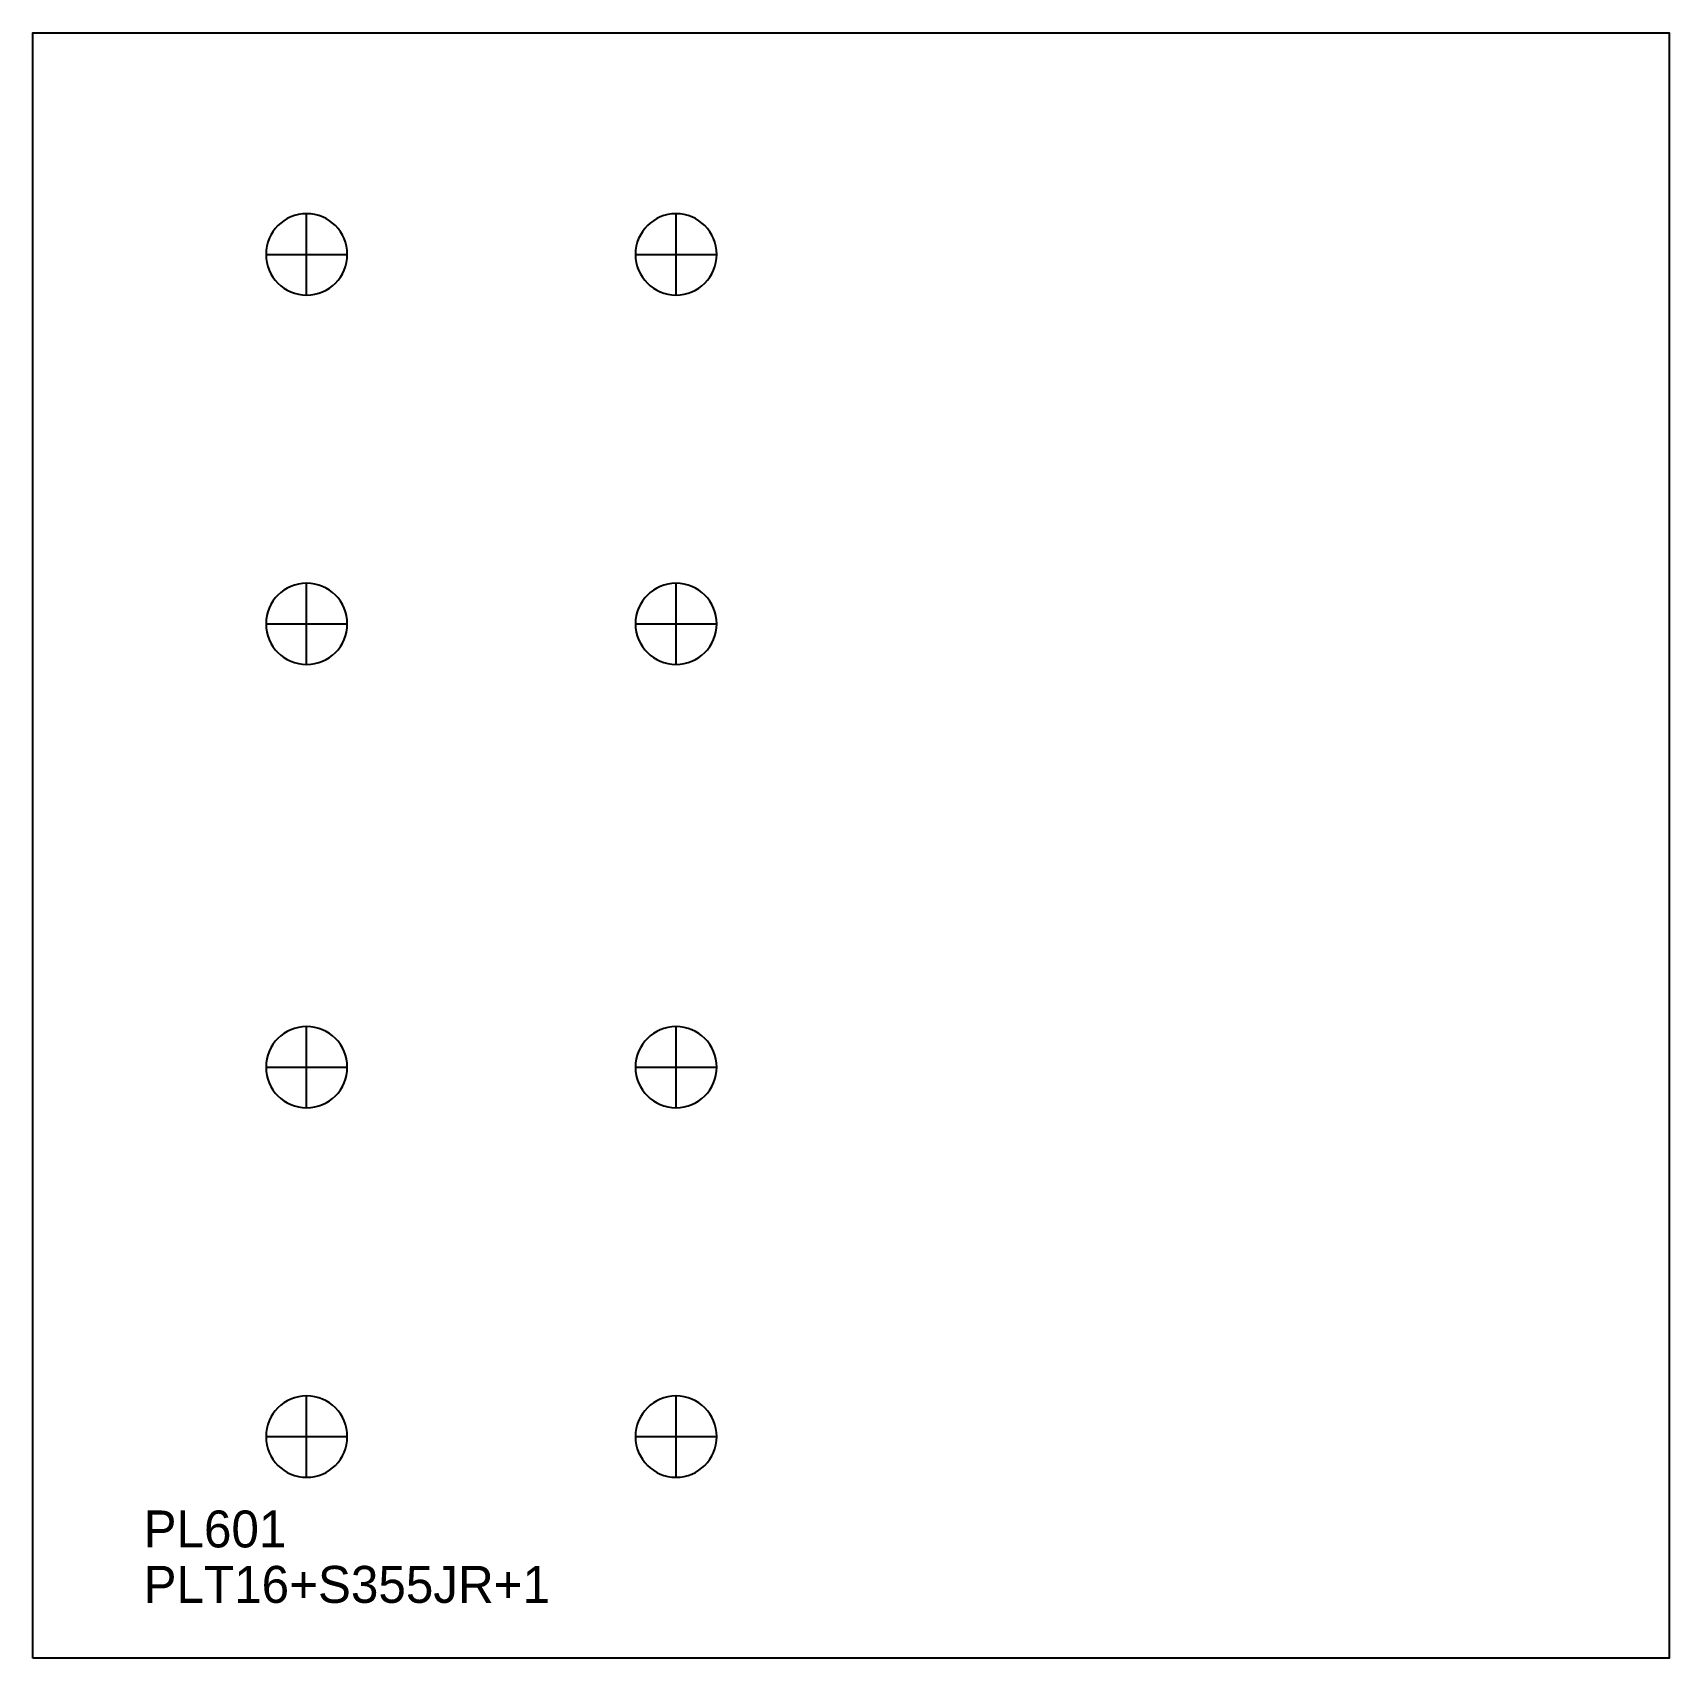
# Model space of a CAD drawing. Extents: x 0 to 443, y 0 to 440.
import ezdxf

# ---------------------------------------------------------------- set-up
doc = ezdxf.new("R2010")
doc.units = 0
for name, color, linetype in [('22', 7, 'CONTINUOUS'), ('CUT', 7, 'CONTINUOUS'), ('SCRIBE', 3, 'CONTINUOUS'), ('TEXT', 7, 'CONTINUOUS')]:
    doc.layers.add(name, color=color, linetype=linetype)

msp = doc.modelspace()

# ---------------------------------------------------------------- linework, layer by layer
at = {"layer": '22', "color": 7, "linetype": 'CONTINUOUS'}
for p, q in [((74.15, 369), (74.15, 391)), ((174.15, 369), (174.15, 391)), ((63.15, 380), (85.15, 380)), ((163.15, 380), (185.15, 380)), ((74.15, 269), (74.15, 291)), ((174.15, 269), (174.15, 291)), ((63.15, 280), (85.15, 280)), ((163.15, 280), (185.15, 280)), ((74.15, 149), (74.15, 171)), ((174.15, 149), (174.15, 171)), ((63.15, 160), (85.15, 160)), ((163.15, 160), (185.15, 160)), ((74.15, 49), (74.15, 71)), ((174.15, 49), (174.15, 71)), ((63.15, 60), (85.15, 60)), ((163.15, 60), (185.15, 60))]:
    msp.add_line(p, q, dxfattribs=at)
for points in [[(74.15, 391, 1), (74.15, 369, 1)], [(174.15, 391, 1), (174.15, 369, 1)], [(74.15, 291, 1), (74.15, 269, 1)], [(174.15, 291, 1), (174.15, 269, 1)], [(74.15, 171, 1), (74.15, 149, 1)], [(174.15, 171, 1), (174.15, 149, 1)], [(74.15, 71, 1), (74.15, 49, 1)], [(174.15, 71, 1), (174.15, 49, 1)]]:
    msp.add_lwpolyline(points, format="xyb", close=True, dxfattribs=at)
at = {"layer": 'CUT', "color": 7, "linetype": 'CONTINUOUS'}
msp.add_lwpolyline([(0, 0), (0, 440), (443, 440), (443, 0)], close=True, dxfattribs=at)

# ---------------------------------------------------------------- texts
at = {"layer": 'SCRIBE', "color": 3}
msp.add_text('PL601', height=10, dxfattribs=at).set_placement((30, 30))
at = {"layer": 'TEXT', "color": 7}
msp.add_text('PLT16+S355JR+1', height=10, dxfattribs=at).set_placement((30, 15))

doc.saveas('drawing.dxf')
